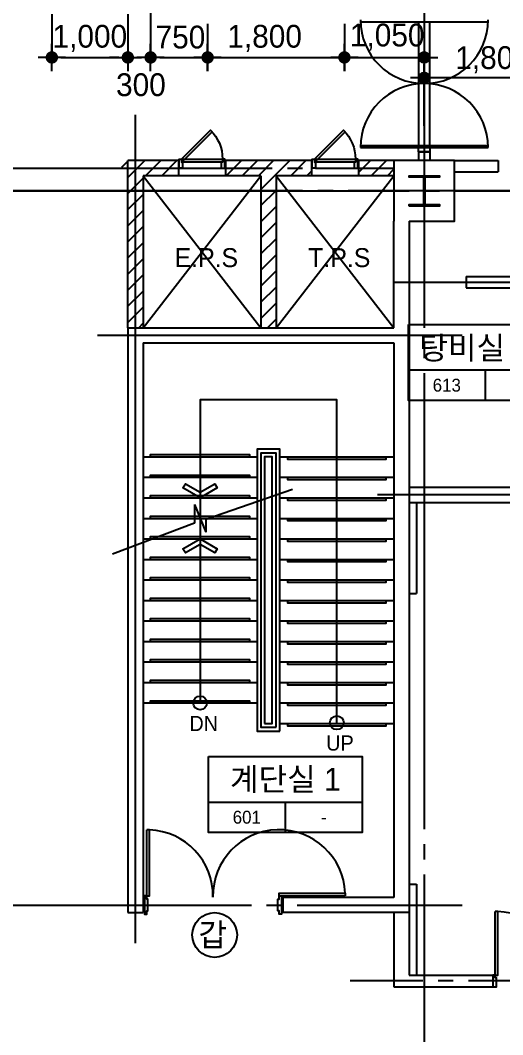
# Model space of a CAD drawing. Extents: x 14411873 to 14490035, y -1804798 to -1750552.
# Drawn here: x 14464558 to 14470906, y -1787656 to -1774303 of the extents above; entities that cross this region are included whole.
import ezdxf
from ezdxf.enums import TextEntityAlignment as Align

# ---------------------------------------------------------------- set-up
doc = ezdxf.new("R2010")
doc.units = 0
doc.header["$LTSCALE"] = 100
doc.header["$MEASUREMENT"] = 0
doc.header["$PDSIZE"] = -10
doc.linetypes.add('CEN', pattern=[66, 60, -2, 2, -2])
doc.layers.get('0').update_dxf_attribs({"linetype": 'CONTINUOUS'})
doc.layers.get('Defpoints').update_dxf_attribs({"linetype": 'CONTINUOUS'})
for name, color, linetype in [('0-내벽고정식', 7, 'CONTINUOUS'), ('8', 8, 'CONTINUOUS'), ('C PL -등추가$0$lighting-ceiling', 1, 'CONTINUOUS'), ('CEN', 1, 'CEN'), ('COL', 2, 'CONTINUOUS'), ('col2', 3, 'CONTINUOUS'), ('DIM', 7, 'CONTINUOUS'), ('HAT', 5, 'CONTINUOUS'), ('IN', 6, 'CONTINUOUS'), ('ST', 3, 'CONTINUOUS'), ('TEXT', 2, 'CONTINUOUS'), ('TEXT1', 7, 'CONTINUOUS'), ('TITLE', 3, 'CONTINUOUS'), ('WALLBR', 3, 'CONTINUOUS'), ('WID', 4, 'CONTINUOUS'), ('WINE', 8, 'CONTINUOUS'), ('지시선', 7, 'CONTINUOUS')]:
    doc.layers.add(name, color=color, linetype=linetype)
doc.styles.add('HY울를도M', font='HYWULM.TTF')
doc.styles.add('굴림', font='H2HDRM.TTF')
doc.dimstyles.new('DIM100', dxfattribs={"dimtxt": 300, "dimasz": 120, "dimexe": 1, "dimexo": 100, "dimgap": 60, "dimtad": 1, "dimdec": 4, "dimzin": 0, "dimdsep": 46, "dimlunit": 6, "dimtxsty": '굴림', "dimblk": 'DOTT', "dimcen": 0.09, "dimadec": 0, "dimazin": 0, "dimtfac": 1, "dimtdec": 4, "dimtofl": 0, "dimtmove": 2, "dimatfit": 2, "dimldrblk": 'DOTT', "dimfxl": 1, "dimtolj": 1, "dimtzin": 0, "dimarcsym": 0})
doc.dimstyles.new('DIM50', dxfattribs={"dimscale": 50, "dimtxt": 3, "dimasz": 1.2, "dimexe": 1, "dimexo": 1, "dimgap": 0.6, "dimtad": 1, "dimdec": 4, "dimzin": 0, "dimdsep": 46, "dimlunit": 6, "dimtxsty": '굴림', "dimblk": 'DOTT', "dimcen": 0.09, "dimadec": 0, "dimazin": 0, "dimtfac": 1, "dimtdec": 4, "dimtofl": 0, "dimtmove": 2, "dimatfit": 2, "dimldrblk": 'DOTT', "dimfxl": 1, "dimtolj": 1, "dimtzin": 0, "dimarcsym": 0})
pattern_1 = [(45, (1729626.7, -3035737.57), (-106.0660172, 106.0660172), [])]

# ---------------------------------------------------------------- blocks, each defined once
blk = doc.blocks.new('TT1')
at = {"layer": 'TEXT1'}
for p, q in [((-1013, -600), (1013, -600)), ((0, -600), (0, -1000))]:
    blk.add_line(p, q, dxfattribs=at)
blk.add_lwpolyline([(-1013, 0), (1013, 0), (1013, -1000), (-1013, -1000)], close=True, dxfattribs=at)
blk = doc.blocks.new('D600')
at = {"layer": 'WID'}
for p, q in [((120, -270), (120, 270)), ((0, -255), (0, 255)), ((80, 255), (80, -255))]:
    blk.add_line(p, q, dxfattribs=at)
for points in [[(90, 300), (120, 300), (120, 270), (80, 270), (80, 255), (0, 255), (0, 270), (0, 270), (0, 300), (90, 300)], [(120, -270), (97, -247), (478, 135), (502, 112)], [(90, -300), (120, -300), (120, -270), (80, -270), (80, -255), (0, -255), (0, -270), (0, -270), (0, -300), (90, -300)]]:
    blk.add_lwpolyline(points, dxfattribs=at)
blk.add_lwpolyline([(120, -270), (502, 112, 0.198912), (120, 270, 0.198912)], format="xyb", dxfattribs=at)
blk = doc.blocks.new('A$C6C934309')
at = {"layer": 'ST'}
for p, q in [((271.5, 860.5), (0, 1579.2)), ((436.3, 860.5), (193.1, 760.5)), ((436.3, 860.5), (271.5, 860.5)), ((305.9, 760.5), (193.1, 760.5)), ((567.6, 0), (305.9, 760.5))]:
    blk.add_line(p, q, dxfattribs=at)
blk = doc.blocks.new('DOTT')
for p, q in [((0, 1.5), (0, -1.5)), ((-1.5, 0), (1.5, 0))]:
    blk.add_line(p, q)
at = {"color": 6, "const_width": 0.68}
blk.add_lwpolyline([(-0.34, 0, 1), (0.34, 0, 1)], format="xyb", close=True, dxfattribs=at)
blk = doc.blocks.new('*D142')
at = {"layer": 'Defpoints', "color": 0, "lineweight": -3, "ltscale": 3}
for p in [(14464973, -1774124), (14465973, -1774124), (14465973, -1774792)]:
    blk.add_point(p, dxfattribs=at)
at = {"layer": 'DIM', "color": 7, "lineweight": -2, "ltscale": 3}
for p, q in [((14464973, -1774224), (14464973, -1774793)), ((14465973, -1774224), (14465973, -1774793)), ((14465093, -1774792), (14465853, -1774792))]:
    blk.add_line(p, q, dxfattribs=at)
at = {"layer": 'DIM', "color": 7, "lineweight": -2, "ltscale": 3, "xscale": 120, "yscale": 120, "zscale": 120, "rotation": 180}
blk.add_blockref('DOTT', (14464973, -1774792), dxfattribs=at)
at = {"layer": 'DIM', "color": 7, "lineweight": -2, "ltscale": 3, "xscale": 120, "yscale": 120, "zscale": 120}
blk.add_blockref('DOTT', (14465973, -1774792), dxfattribs=at)
at = {"layer": 'DIM', "color": 3, "ltscale": 3, "insert": (14465473, -1774541), "char_height": 300, "attachment_point": 5, "style": '굴림'}
blk.add_mtext('\\A1;1,000', dxfattribs=at)
blk = doc.blocks.new('*D143')
at = {"layer": 'Defpoints', "color": 0, "lineweight": -3, "ltscale": 3}
for p in [(14465973, -1774124), (14466273, -1774099), (14466273, -1774792)]:
    blk.add_point(p, dxfattribs=at)
at = {"layer": 'DIM', "color": 7, "lineweight": -2, "ltscale": 3}
for p, q in [((14465973, -1774224), (14465973, -1774793)), ((14466273, -1774199), (14466273, -1774793)), ((14465853, -1774792), (14465733, -1774792)), ((14466393, -1774792), (14466513, -1774792))]:
    blk.add_line(p, q, dxfattribs=at)
at = {"layer": 'DIM', "color": 7, "lineweight": -2, "ltscale": 3, "xscale": 120, "yscale": 120, "zscale": 120}
blk.add_blockref('DOTT', (14465973, -1774792), dxfattribs=at)
at = {"layer": 'DIM', "color": 7, "lineweight": -2, "ltscale": 3, "xscale": 120, "yscale": 120, "zscale": 120, "rotation": 180}
blk.add_blockref('DOTT', (14466273, -1774792), dxfattribs=at)
at = {"layer": 'DIM', "color": 3, "ltscale": 3, "insert": (14466145, -1775153), "char_height": 300, "attachment_point": 5, "style": '굴림'}
blk.add_mtext('\\A1;300', dxfattribs=at)
blk = doc.blocks.new('*D144')
at = {"layer": 'Defpoints', "color": 0, "lineweight": -3, "ltscale": 3}
for p in [(14466273, -1774124), (14467023, -1774249), (14467023, -1774792)]:
    blk.add_point(p, dxfattribs=at)
at = {"layer": 'DIM', "color": 7, "lineweight": -2, "ltscale": 3}
for p, q in [((14466273, -1774224), (14466273, -1774793)), ((14467023, -1774349), (14467023, -1774793)), ((14466393, -1774792), (14466903, -1774792))]:
    blk.add_line(p, q, dxfattribs=at)
at = {"layer": 'DIM', "color": 7, "lineweight": -2, "ltscale": 3, "xscale": 120, "yscale": 120, "zscale": 120, "rotation": 180}
blk.add_blockref('DOTT', (14466273, -1774792), dxfattribs=at)
at = {"layer": 'DIM', "color": 7, "lineweight": -2, "ltscale": 3, "xscale": 120, "yscale": 120, "zscale": 120}
blk.add_blockref('DOTT', (14467023, -1774792), dxfattribs=at)
at = {"layer": 'DIM', "color": 3, "ltscale": 3, "insert": (14466665, -1774526), "char_height": 300, "attachment_point": 5, "style": '굴림'}
blk.add_mtext('\\A1;750', dxfattribs=at)
blk = doc.blocks.new('*D145')
at = {"layer": 'Defpoints', "color": 0, "lineweight": -3, "ltscale": 3}
for p in [(14467023, -1774249), (14468823, -1774249), (14468823, -1774792)]:
    blk.add_point(p, dxfattribs=at)
at = {"layer": 'DIM', "color": 7, "lineweight": -2, "ltscale": 3}
for p, q in [((14467023, -1774349), (14467023, -1774793)), ((14468823, -1774349), (14468823, -1774793)), ((14467143, -1774792), (14468703, -1774792))]:
    blk.add_line(p, q, dxfattribs=at)
at = {"layer": 'DIM', "color": 7, "lineweight": -2, "ltscale": 3, "xscale": 120, "yscale": 120, "zscale": 120, "rotation": 180}
blk.add_blockref('DOTT', (14467023, -1774792), dxfattribs=at)
at = {"layer": 'DIM', "color": 7, "lineweight": -2, "ltscale": 3, "xscale": 120, "yscale": 120, "zscale": 120}
blk.add_blockref('DOTT', (14468823, -1774792), dxfattribs=at)
at = {"layer": 'DIM', "color": 3, "ltscale": 3, "insert": (14467773, -1774541), "char_height": 300, "attachment_point": 5, "style": '굴림'}
blk.add_mtext('\\A1;1,800', dxfattribs=at)
blk = doc.blocks.new('*D146')
at = {"layer": 'Defpoints', "color": 0, "lineweight": -3, "ltscale": 3}
for p in [(14468823, -1774249), (14469873, -1774297), (14469873, -1774792)]:
    blk.add_point(p, dxfattribs=at)
at = {"layer": 'DIM', "color": 7, "lineweight": -2, "ltscale": 3}
for p, q in [((14468823, -1774349), (14468823, -1774793)), ((14469873, -1774397), (14469873, -1774793)), ((14468943, -1774792), (14469753, -1774792))]:
    blk.add_line(p, q, dxfattribs=at)
at = {"layer": 'DIM', "color": 7, "lineweight": -2, "ltscale": 3, "xscale": 120, "yscale": 120, "zscale": 120, "rotation": 180}
blk.add_blockref('DOTT', (14468823, -1774792), dxfattribs=at)
at = {"layer": 'DIM', "color": 7, "lineweight": -2, "ltscale": 3, "xscale": 120, "yscale": 120, "zscale": 120}
blk.add_blockref('DOTT', (14469873, -1774792), dxfattribs=at)
at = {"layer": 'DIM', "color": 3, "ltscale": 3, "insert": (14469386, -1774525), "char_height": 300, "attachment_point": 5, "style": '굴림'}
blk.add_mtext('\\A1;1,050', dxfattribs=at)
blk = doc.blocks.new('*D150')
at = {"layer": 'Defpoints', "color": 0, "lineweight": -3}
for p in [(14469873, -1775061), (14469873, -1775992), (14471673, -1775992)]:
    blk.add_point(p, dxfattribs=at)
at = {"layer": 'DIM', "color": 7, "lineweight": -2}
for p, q in [((14469873, -1775692), (14469873, -1774961)), ((14471553, -1775061), (14469993, -1775061)), ((14471673, -1775692), (14471673, -1774961))]:
    blk.add_line(p, q, dxfattribs=at)
at = {"layer": 'DIM', "color": 7, "lineweight": -2, "xscale": 120, "yscale": 120, "zscale": 120, "rotation": 180}
blk.add_blockref('DOTT', (14469873, -1775061), dxfattribs=at)
at = {"layer": 'DIM', "color": 7, "lineweight": -2, "xscale": 120, "yscale": 120, "zscale": 120}
blk.add_blockref('DOTT', (14471673, -1775061), dxfattribs=at)
at = {"layer": 'DIM', "color": 3, "insert": (14470773, -1774822), "char_height": 300, "attachment_point": 5, "style": '굴림'}
blk.add_mtext('\\A1;1,800', dxfattribs=at)

msp = doc.modelspace()

# ---------------------------------------------------------------- hatches: boundary and pattern name
at = {"layer": 'HAT', "lineweight": -3, "ltscale": 200}
h = msp.add_hatch(dxfattribs=at)
h.set_pattern_fill('_USER,N', color=256, scale=150, angle=45, style=0, pattern_type=0)
h.set_pattern_definition(pattern_1)
h.paths.add_polyline_path([(14465893.21251, -1776149.19177), (14466638.21251, -1776149.19177), (14466638.21251, -1776349.19177), (14466173.21251, -1776349.19177), (14466173.21251, -1778349.19177), (14465973.21251, -1778349.19177), (14465973.21251, -1776349.19177), (14465893.21251, -1776349.19177)])
h = msp.add_hatch(dxfattribs=at)
h.set_pattern_fill('_USER,N', color=256, scale=150, angle=45, style=0, pattern_type=0)
h.set_pattern_definition(pattern_1)
h.paths.add_polyline_path([(14467258.21251, -1776149.19177), (14468388.21251, -1776149.19177), (14468388.21251, -1776349.19177), (14467923.21251, -1776349.19177), (14467923.21251, -1778349.19177), (14467723.21251, -1778349.19177), (14467723.21251, -1776349.19177), (14467258.21251, -1776349.19177)])
h = msp.add_hatch(dxfattribs=at)
h.set_pattern_fill('_USER,N', color=256, scale=150, angle=45, style=0, pattern_type=0)
h.set_pattern_definition(pattern_1)
h.paths.add_polyline_path([(14469008.21251, -1776149.19177), (14469473.21251, -1776149.19177), (14469473.21251, -1776349.19177), (14469008.21251, -1776349.19177)])

# ---------------------------------------------------------------- linework, layer by layer
at = {"layer": '0-내벽고정식'}
for p, q in [((14469798.21251, -1776036.69177), (14469798.21251, -1776149.19177)), ((14469798.21251, -1776036.69177), (14469948.21251, -1776036.69177)), ((14469948.21251, -1776036.69177), (14469948.21251, -1776149.19177)), ((14470273.21251, -1776149.19177), (14470848.21251, -1776149.19177)), ((14470848.21251, -1776149.19177), (14470848.21251, -1776299.19177)), ((14470273.21251, -1776299.19177), (14470848.21251, -1776299.19177)), ((14470423.21251, -1777674.19177), (14471598.21251, -1777674.19177)), ((14470423.21251, -1777674.19177), (14470423.21251, -1777824.19177)), ((14470423.21251, -1777824.19177), (14471598.21251, -1777824.19177))]:
    msp.add_line(p, q, dxfattribs=at)
at = {"layer": '8'}
for p, q in [((14467258.21251, -1776349.19177), (14466638.21251, -1776349.19177)), ((14469008.21251, -1776349.19177), (14468388.21251, -1776349.19177))]:
    msp.add_line(p, q, dxfattribs=at)
at = {"layer": 'C PL -등추가$0$lighting-ceiling', "ltscale": 5}
msp.add_arc((14470808.21251, -1786874.19177), 840, 0, 87.611984572, dxfattribs=at)
at = {"layer": 'CEN', "linetype": 'CEN'}
for p, q in [((14469873.21251, -1759149.19177), (14469873.21251, -1799049.19177)), ((14466273.21251, -1770949.19177), (14466273.21251, -1774749.19177)), ((14466073.21251, -1785749.19177), (14466073.21251, -1775549.19177)), ((14466073.21251, -1785749.19177), (14466073.21251, -1775549.19177)), ((14466073.21251, -1785749.19177), (14466073.21251, -1775549.19177)), ((14455273.21251, -1776249.19177), (14469473.21251, -1776249.19177)), ((14466073.21251, -1786449.19177), (14466073.21251, -1776249.19177)), ((14466173.21251, -1778349.19177), (14467723.21251, -1776349.19177)), ((14466173.21251, -1776349.19177), (14467723.21251, -1778349.19177)), ((14467923.21251, -1776349.19177), (14469473.21251, -1778349.19177)), ((14467923.21251, -1778349.19177), (14469473.21251, -1776349.19177)), ((14417473.21251, -1776549.19177), (14481473.21251, -1776549.19177)), ((14481473.21251, -1776549.19177), (14460365.81047, -1776549.19177)), ((14469473.21251, -1777749.19177), (14471748.21251, -1777749.19177)), ((14465573.3691, -1778449.19177), (14470373.21251, -1778449.19177)), ((14481473.21251, -1780549.19177), (14469258.26184, -1780549.19177)), ((14454999.77785, -1785949.19177), (14470373.21251, -1785949.19177)), ((14476454.62307, -1786949.19177), (14468900.08983, -1786949.19177))]:
    msp.add_line(p, q, dxfattribs=at)
at = {"layer": 'COL'}
for p, q in [((14469473.21251, -1778349.19177), (14469473.21251, -1776949.19177)), ((14469673.21251, -1776949.19177), (14469673.21251, -1786049.19177)), ((14465973.21251, -1778349.19177), (14469473.21251, -1778349.19177)), ((14465973.21251, -1778349.19177), (14465973.21251, -1786049.19177)), ((14466173.21251, -1778549.19177), (14469473.21251, -1778549.19177)), ((14466173.21251, -1778549.19177), (14466173.21251, -1786049.19177)), ((14469473.21251, -1778549.19177), (14469473.21251, -1785849.19177)), ((14469473.21251, -1785849.19177), (14468013.21251, -1785849.19177)), ((14465973.21251, -1786049.19177), (14466173.21251, -1786049.19177)), ((14469673.21251, -1786049.19177), (14468013.21251, -1786049.19177))]:
    msp.add_line(p, q, dxfattribs=at)
for points in [[(14469673.21251, -1776949.19177), (14470273.21251, -1776949.19177), (14470273.21251, -1776149.19177), (14469473.21251, -1776149.19177), (14469473.21251, -1776949.19177)], [(14468013.21251, -1785849.19177), (14468013.21251, -1786049.19177)]]:
    msp.add_lwpolyline(points, dxfattribs=at)
at = {"layer": 'col2'}
msp.add_lwpolyline([(14469673.21251, -1776749.19177), (14469673.21251, -1776728.19177), (14469866.71251, -1776728.19177), (14469866.71251, -1776370.19177), (14469673.21251, -1776370.19177), (14469673.21251, -1776349.19177), (14470073.21251, -1776349.19177), (14470073.21251, -1776370.19177), (14469879.71251, -1776370.19177), (14469879.71251, -1776728.19177), (14470073.21251, -1776728.19177), (14470073.21251, -1776749.19177)], close=True, dxfattribs=at)
at = {"layer": 'ST', "color": 4}
for p, q in [((14466173.21251, -1780049.19177), (14467673.21251, -1780049.19177)), ((14467973.21251, -1780049.19177), (14469473.21251, -1780049.19177)), ((14466173.21251, -1780319.19177), (14467673.21251, -1780319.19177)), ((14467973.21251, -1780319.19177), (14469473.21251, -1780319.19177)), ((14466173.21251, -1780589.19177), (14467673.21251, -1780589.19177)), ((14467973.21251, -1780589.19177), (14469473.21251, -1780589.19177)), ((14466173.21251, -1780859.19177), (14467673.21251, -1780859.19177)), ((14467973.21251, -1780859.19177), (14469473.21251, -1780859.19177)), ((14466173.21251, -1781129.19177), (14467673.21251, -1781129.19177)), ((14467973.21251, -1781129.19177), (14469473.21251, -1781129.19177)), ((14466173.21251, -1781399.19177), (14467673.21251, -1781399.19177)), ((14467973.21251, -1781399.19177), (14469473.21251, -1781399.19177)), ((14466173.21251, -1781669.19177), (14467673.21251, -1781669.19177)), ((14467973.21251, -1781669.19177), (14469473.21251, -1781669.19177)), ((14466173.21251, -1781939.19177), (14467673.21251, -1781939.19177)), ((14467973.21251, -1781939.19177), (14469473.21251, -1781939.19177)), ((14466173.21251, -1782209.19177), (14467673.21251, -1782209.19177)), ((14467973.21251, -1782209.19177), (14469473.21251, -1782209.19177)), ((14466173.21251, -1782479.19177), (14467673.21251, -1782479.19177)), ((14467973.21251, -1782479.19177), (14469473.21251, -1782479.19177)), ((14466173.21251, -1782749.19177), (14467673.21251, -1782749.19177)), ((14467973.21251, -1782749.19177), (14469473.21251, -1782749.19177)), ((14466173.21251, -1783019.19177), (14467673.21251, -1783019.19177)), ((14467973.21251, -1783019.19177), (14469473.21251, -1783019.19177)), ((14466173.21251, -1783289.19177), (14467673.21251, -1783289.19177)), ((14467973.21251, -1783289.19177), (14469473.21251, -1783289.19177)), ((14467973.21251, -1783559.19177), (14469473.21251, -1783559.19177))]:
    msp.add_line(p, q, dxfattribs=at)
for points in [[(14468723.21251, -1783559.19177), (14468723.21251, -1779299.19177), (14466923.21251, -1779299.19177), (14466923.21251, -1783289.19177)], [(14467973.21251, -1783659.19177), (14467973.21251, -1779949.19177), (14467673.21251, -1779949.19177), (14467673.21251, -1783659.19177), (14467973.21251, -1783659.19177)], [(14467923.21251, -1783609.19177), (14467923.21251, -1779999.19177), (14467723.21251, -1779999.19177), (14467723.21251, -1783609.19177), (14467923.21251, -1783609.19177)], [(14467773.21251, -1783559.19177), (14467873.21251, -1783559.19177), (14467873.21251, -1780049.19177), (14467773.21251, -1780049.19177), (14467773.21251, -1783559.19177)]]:
    msp.add_lwpolyline(points, dxfattribs=at)
at = {"layer": 'ST', "color": 8}
for points in [[(14466273.21251, -1780049.19177), (14466273.21251, -1780019.19177), (14467573.21251, -1780019.19177), (14467573.21251, -1780049.19177)], [(14468073.21251, -1780049.19177), (14468073.21251, -1780079.19177), (14469373.21251, -1780079.19177), (14469373.21251, -1780049.19177)], [(14466273.21251, -1780319.19177), (14466273.21251, -1780289.19177), (14467573.21251, -1780289.19177), (14467573.21251, -1780319.19177)], [(14468073.21251, -1780319.19177), (14468073.21251, -1780349.19177), (14469373.21251, -1780349.19177), (14469373.21251, -1780319.19177)], [(14466273.21251, -1780589.19177), (14466273.21251, -1780559.19177), (14467573.21251, -1780559.19177), (14467573.21251, -1780589.19177)], [(14468073.21251, -1780589.19177), (14468073.21251, -1780619.19177), (14469373.21251, -1780619.19177), (14469373.21251, -1780589.19177)], [(14466273.21251, -1780859.19177), (14466273.21251, -1780829.19177), (14467573.21251, -1780829.19177), (14467573.21251, -1780859.19177)], [(14468073.21251, -1780859.19177), (14468073.21251, -1780889.19177), (14469373.21251, -1780889.19177), (14469373.21251, -1780859.19177)], [(14466273.21251, -1781129.19177), (14466273.21251, -1781099.19177), (14467573.21251, -1781099.19177), (14467573.21251, -1781129.19177)], [(14468073.21251, -1781129.19177), (14468073.21251, -1781159.19177), (14469373.21251, -1781159.19177), (14469373.21251, -1781129.19177)], [(14466273.21251, -1781399.19177), (14466273.21251, -1781369.19177), (14467573.21251, -1781369.19177), (14467573.21251, -1781399.19177)], [(14468073.21251, -1781399.19177), (14468073.21251, -1781429.19177), (14469373.21251, -1781429.19177), (14469373.21251, -1781399.19177)], [(14466273.21251, -1781669.19177), (14466273.21251, -1781639.19177), (14467573.21251, -1781639.19177), (14467573.21251, -1781669.19177)], [(14468073.21251, -1781669.19177), (14468073.21251, -1781699.19177), (14469373.21251, -1781699.19177), (14469373.21251, -1781669.19177)], [(14466273.21251, -1781939.19177), (14466273.21251, -1781909.19177), (14467573.21251, -1781909.19177), (14467573.21251, -1781939.19177)], [(14468073.21251, -1781939.19177), (14468073.21251, -1781969.19177), (14469373.21251, -1781969.19177), (14469373.21251, -1781939.19177)], [(14466273.21251, -1782209.19177), (14466273.21251, -1782179.19177), (14467573.21251, -1782179.19177), (14467573.21251, -1782209.19177)], [(14468073.21251, -1782209.19177), (14468073.21251, -1782239.19177), (14469373.21251, -1782239.19177), (14469373.21251, -1782209.19177)], [(14466273.21251, -1782479.19177), (14466273.21251, -1782449.19177), (14467573.21251, -1782449.19177), (14467573.21251, -1782479.19177)], [(14468073.21251, -1782479.19177), (14468073.21251, -1782509.19177), (14469373.21251, -1782509.19177), (14469373.21251, -1782479.19177)], [(14466273.21251, -1782749.19177), (14466273.21251, -1782719.19177), (14467573.21251, -1782719.19177), (14467573.21251, -1782749.19177)], [(14468073.21251, -1782749.19177), (14468073.21251, -1782779.19177), (14469373.21251, -1782779.19177), (14469373.21251, -1782749.19177)], [(14466273.21251, -1783019.19177), (14466273.21251, -1782989.19177), (14467573.21251, -1782989.19177), (14467573.21251, -1783019.19177)], [(14468073.21251, -1783019.19177), (14468073.21251, -1783049.19177), (14469373.21251, -1783049.19177), (14469373.21251, -1783019.19177)], [(14466273.21251, -1783289.19177), (14466273.21251, -1783259.19177), (14467573.21251, -1783259.19177), (14467573.21251, -1783289.19177)], [(14468073.21251, -1783289.19177), (14468073.21251, -1783319.19177), (14469373.21251, -1783319.19177), (14469373.21251, -1783289.19177)], [(14468073.21251, -1783559.19177), (14468073.21251, -1783589.19177), (14469373.21251, -1783589.19177), (14469373.21251, -1783559.19177)]]:
    msp.add_lwpolyline(points, dxfattribs=at)
at = {"layer": 'ST', "color": 4}
for points in [[(14466923.21251, -1780589.19177), (14466698.47892, -1780459.44177), (14466730.72892, -1780403.58314), (14466923.63608, -1780514.95814), (14467116.54324, -1780403.58314), (14467148.79324, -1780459.44177)], [(14466923.21251, -1781129.19177), (14467147.94611, -1781258.94177), (14467115.69611, -1781314.80041), (14466922.78895, -1781203.42541), (14466729.88179, -1781314.80041), (14466697.63179, -1781258.94177)]]:
    msp.add_lwpolyline(points, close=True, dxfattribs=at)
for centre in [(14466923.21251, -1783289.19177), (14468723.21251, -1783550.48682)]:
    msp.add_circle(centre, 90, dxfattribs=at)
at = {"layer": 'WALLBR'}
for p, q in [((14466638.21251, -1776149.19177), (14465973.21251, -1776149.19177)), ((14465973.21251, -1778349.19177), (14465973.21251, -1776149.19177)), ((14466638.21251, -1776149.19177), (14466638.21251, -1776349.19177)), ((14468388.21251, -1776149.19177), (14467258.21251, -1776149.19177)), ((14467258.21251, -1776149.19177), (14467258.21251, -1776349.19177)), ((14468388.21251, -1776149.19177), (14468388.21251, -1776349.19177)), ((14469473.21251, -1776149.19177), (14469008.21251, -1776149.19177)), ((14469008.21251, -1776149.19177), (14469008.21251, -1776349.19177)), ((14466638.21251, -1776349.19177), (14466173.21251, -1776349.19177)), ((14466173.21251, -1776349.19177), (14466173.21251, -1778349.19177)), ((14467723.21251, -1776349.19177), (14467258.21251, -1776349.19177)), ((14467723.21251, -1776349.19177), (14467723.21251, -1778349.19177)), ((14468388.21251, -1776349.19177), (14467923.21251, -1776349.19177)), ((14467923.21251, -1776349.19177), (14467923.21251, -1778349.19177)), ((14469473.21251, -1776349.19177), (14469008.21251, -1776349.19177)), ((14469673.21251, -1780449.19177), (14480323.21251, -1780449.19177)), ((14469673.21251, -1780649.19177), (14480323.21251, -1780649.19177)), ((14469773.21251, -1780649.19177), (14469773.21251, -1781849.19177)), ((14469673.21251, -1781849.19177), (14469773.21251, -1781849.19177)), ((14469673.21251, -1785674.19177), (14469773.21251, -1785674.19177)), ((14469773.21251, -1785674.19177), (14469773.21251, -1786874.19177)), ((14469473.21251, -1786049.19177), (14469473.21251, -1787024.19177)), ((14469673.21251, -1786049.19177), (14469673.21251, -1786874.19177)), ((14469673.21251, -1786874.19177), (14470843.21251, -1786874.19177)), ((14469473.21251, -1787024.19177), (14470823.21251, -1787024.19177))]:
    msp.add_line(p, q, dxfattribs=at)
at = {"layer": 'WID'}
for p, q in [((14469033.56425, -1774321.69177), (14470712.86968, -1774321.69177)), ((14469033.21697, -1775976.69177), (14470713.21697, -1775976.69177)), ((14469033.56425, -1775951.69177), (14470712.86968, -1775951.69177))]:
    msp.add_line(p, q, dxfattribs=at)
msp.add_lwpolyline([(14469798.21251, -1775976.69177), (14469948.21251, -1775976.69177), (14469948.21251, -1776036.69177), (14469798.21251, -1776036.69177)], close=True, dxfattribs=at)
for points in [[(14466223.21251, -1785829.19177), (14466258.21251, -1785829.19177), (14466258.21251, -1784959.19177), (14466223.21251, -1784959.19177)], [(14466223.21251, -1785829.19177), (14466223.21251, -1784959.19177)], [(14466193.21251, -1785859.19177), (14466193.21251, -1786069.19177), (14466223.21251, -1786069.19177), (14466223.21251, -1786024.19177), (14466238.21251, -1786024.19177), (14466238.21251, -1785874.19177), (14466223.21251, -1785874.19177), (14466223.21251, -1785829.19177), (14466193.21251, -1785829.19177), (14466193.21251, -1785859.19177)], [(14467993.21251, -1785859.19177), (14467993.21251, -1786069.19177), (14467963.21251, -1786069.19177), (14467963.21251, -1786024.19177), (14467948.21251, -1786024.19177), (14467948.21251, -1785874.19177), (14467963.21251, -1785874.19177), (14467963.21251, -1785829.19177), (14467993.21251, -1785829.19177), (14467993.21251, -1785859.19177)], [(14467963.21251, -1785829.19177), (14467963.21251, -1785794.19177), (14468833.50313, -1785794.19177), (14468833.50313, -1785829.19177)], [(14467963.21251, -1785829.19177), (14468833.50313, -1785829.19177)], [(14470808.21251, -1786874.19177), (14470843.21251, -1786874.19177), (14470843.21251, -1786034.19177), (14470808.21251, -1786034.19177)], [(14470808.21251, -1786874.19177), (14470808.21251, -1786034.19177)], [(14470778.21251, -1786894.19177), (14470778.21251, -1787024.19177), (14470823.21251, -1787024.19177), (14470823.21251, -1787024.19177), (14470823.21251, -1787024.19177), (14470823.21251, -1786909.19177), (14470808.21251, -1786909.19177), (14470808.21251, -1786874.19177), (14470778.21251, -1786874.19177), (14470778.21251, -1786894.19177)]]:
    msp.add_lwpolyline(points, dxfattribs=at)
for centre, radius, start, end in [((14469873.21697, -1774296.69177), 840, 180, 0), ((14469873.21697, -1775976.69177), 840, 0, 180), ((14466221.9698, -1785829.67089), 871.23328, 358.89205271, 87.615846124), ((14467963.55962, -1785829.01817), 870.64034, 2.292493993, 181.057024689)]:
    msp.add_arc(centre, radius, start, end, dxfattribs=at)
at = {"layer": 'WINE', "lineweight": -3, "ltscale": 200}
for p, q in [((14469798.21251, -1774321.69177), (14469798.21251, -1775951.69177)), ((14469948.21251, -1775951.69177), (14469948.21251, -1774321.69177))]:
    msp.add_line(p, q, dxfattribs=at)
at = {"layer": '지시선'}
msp.add_circle((14467115.48296, -1786343.67554), 294.48376, dxfattribs=at)

# ---------------------------------------------------------------- block references
at = {"layer": 'IN', "linetype": 'ByBlock', "extrusion": (0, 0, -1), "xscale": -1.5, "yscale": 1.5, "zscale": -1.5, "rotation": 270}
msp.add_blockref('A$C6C934309', (-14468138.90206, -1781331.22081), dxfattribs=at)
at = {"layer": 'TEXT1'}
for p in [(14470677.16496, -1778306.01868), (14468045.49115, -1783993.26472)]:
    msp.add_blockref('TT1', p, dxfattribs=at)
at = {"layer": 'WID', "xscale": -1, "rotation": 270}
for p in [(14466948.21251, -1776249.19177), (14468698.21251, -1776249.19177)]:
    msp.add_blockref('D600', p, dxfattribs=at)

# ---------------------------------------------------------------- texts
at = {"layer": 'TEXT', "style": 'HY울를도M'}
for s, p in [('E.P.S', (14467005.54551, -1777427.02862)), ('T.P.S', (14468755.54551, -1777427.02862))]:
    msp.add_text(s, height=250, dxfattribs=at).set_placement(p, align=Align.MIDDLE)
at = {"layer": 'TEXT1', "style": 'HY울를도M'}
for s, p in [('탕비실', (14470373.39978, -1778766.00582)), ('계단실 1', (14468045.49115, -1784444.0548))]:
    msp.add_text(s, height=300, dxfattribs=at).set_placement(p, align=Align.CENTER)
at = {"layer": 'TEXT1', "color": 2, "style": 'HY울를도M'}
for s, p in [('613', (14470170.417, -1779105.93868)), ('601', (14467538.7432, -1784793.18472))]:
    msp.add_text(s, height=170, dxfattribs=at).set_placement(p, align=Align.MIDDLE_CENTER)
at = {"layer": 'TEXT1', "style": 'HY울를도M'}
msp.add_text('-', height=170, dxfattribs=at).set_placement((14468552.23911, -1784793.18472), align=Align.MIDDLE_CENTER)
msp.add_text('갑', height=300, dxfattribs=at).set_placement((14466902.02404, -1786490.60178))
at = {"layer": 'TITLE', "color": 4, "style": 'HY울를도M'}
for s, p in [('DN', (14466782.71553, -1783659.1087)), ('UP', (14468582.71553, -1783916.67538))]:
    msp.add_text(s, height=200, dxfattribs=at).set_placement(p)

# ---------------------------------------------------------------- dimensions: what is measured, and where the dimension line sits
at = {"layer": 'DIM', "ltscale": 3}
for base, p1, p2, picture, middle in [((14465973.21251, -1774792.43843), (14464973.21251, -1774124.19177), (14465973.21251, -1774124.19177), '*D142', (14465473.21251, -1774540.95868)), ((14466273.21251, -1774792.43843), (14465973.21251, -1774124.19177), (14466273.21251, -1774099.19177), '*D143', (14466145.02394, -1775152.95868)), ((14467023.21251, -1774792.43843), (14466273.21251, -1774124.19177), (14467023.21251, -1774249.19177), '*D144', (14466665.21251, -1774525.95868)), ((14468823.21251, -1774792.43843), (14467023.21251, -1774249.19177), (14468823.21251, -1774249.19177), '*D145', (14467773.21251, -1774540.95868)), ((14469873.21251, -1774792.43843), (14468823.21251, -1774249.19177), (14469873.21251, -1774296.67102), '*D146', (14469386.02394, -1774524.95868))]:
    dim = msp.add_linear_dim(base=base, p1=p1, p2=p2, dimstyle='DIM100', dxfattribs=at)
    dim.commit()
    dim.dimension.update_dxf_attribs({"geometry": picture, "text_midpoint": middle, "dimtype": 128})
at = {"layer": 'DIM'}
dim = msp.add_linear_dim(base=(14469873.21251, -1775060.71767), p1=(14471673.21251, -1775991.69177), p2=(14469873.21251, -1775991.69177), angle=180, dimstyle='DIM50', override={"dimscale": 100, "dimexo": 3}, dxfattribs=at)
dim.commit()
dim.dimension.update_dxf_attribs({"geometry": '*D150', "text_midpoint": (14470773.21251, -1774822.04936)})

doc.saveas('drawing.dxf')
